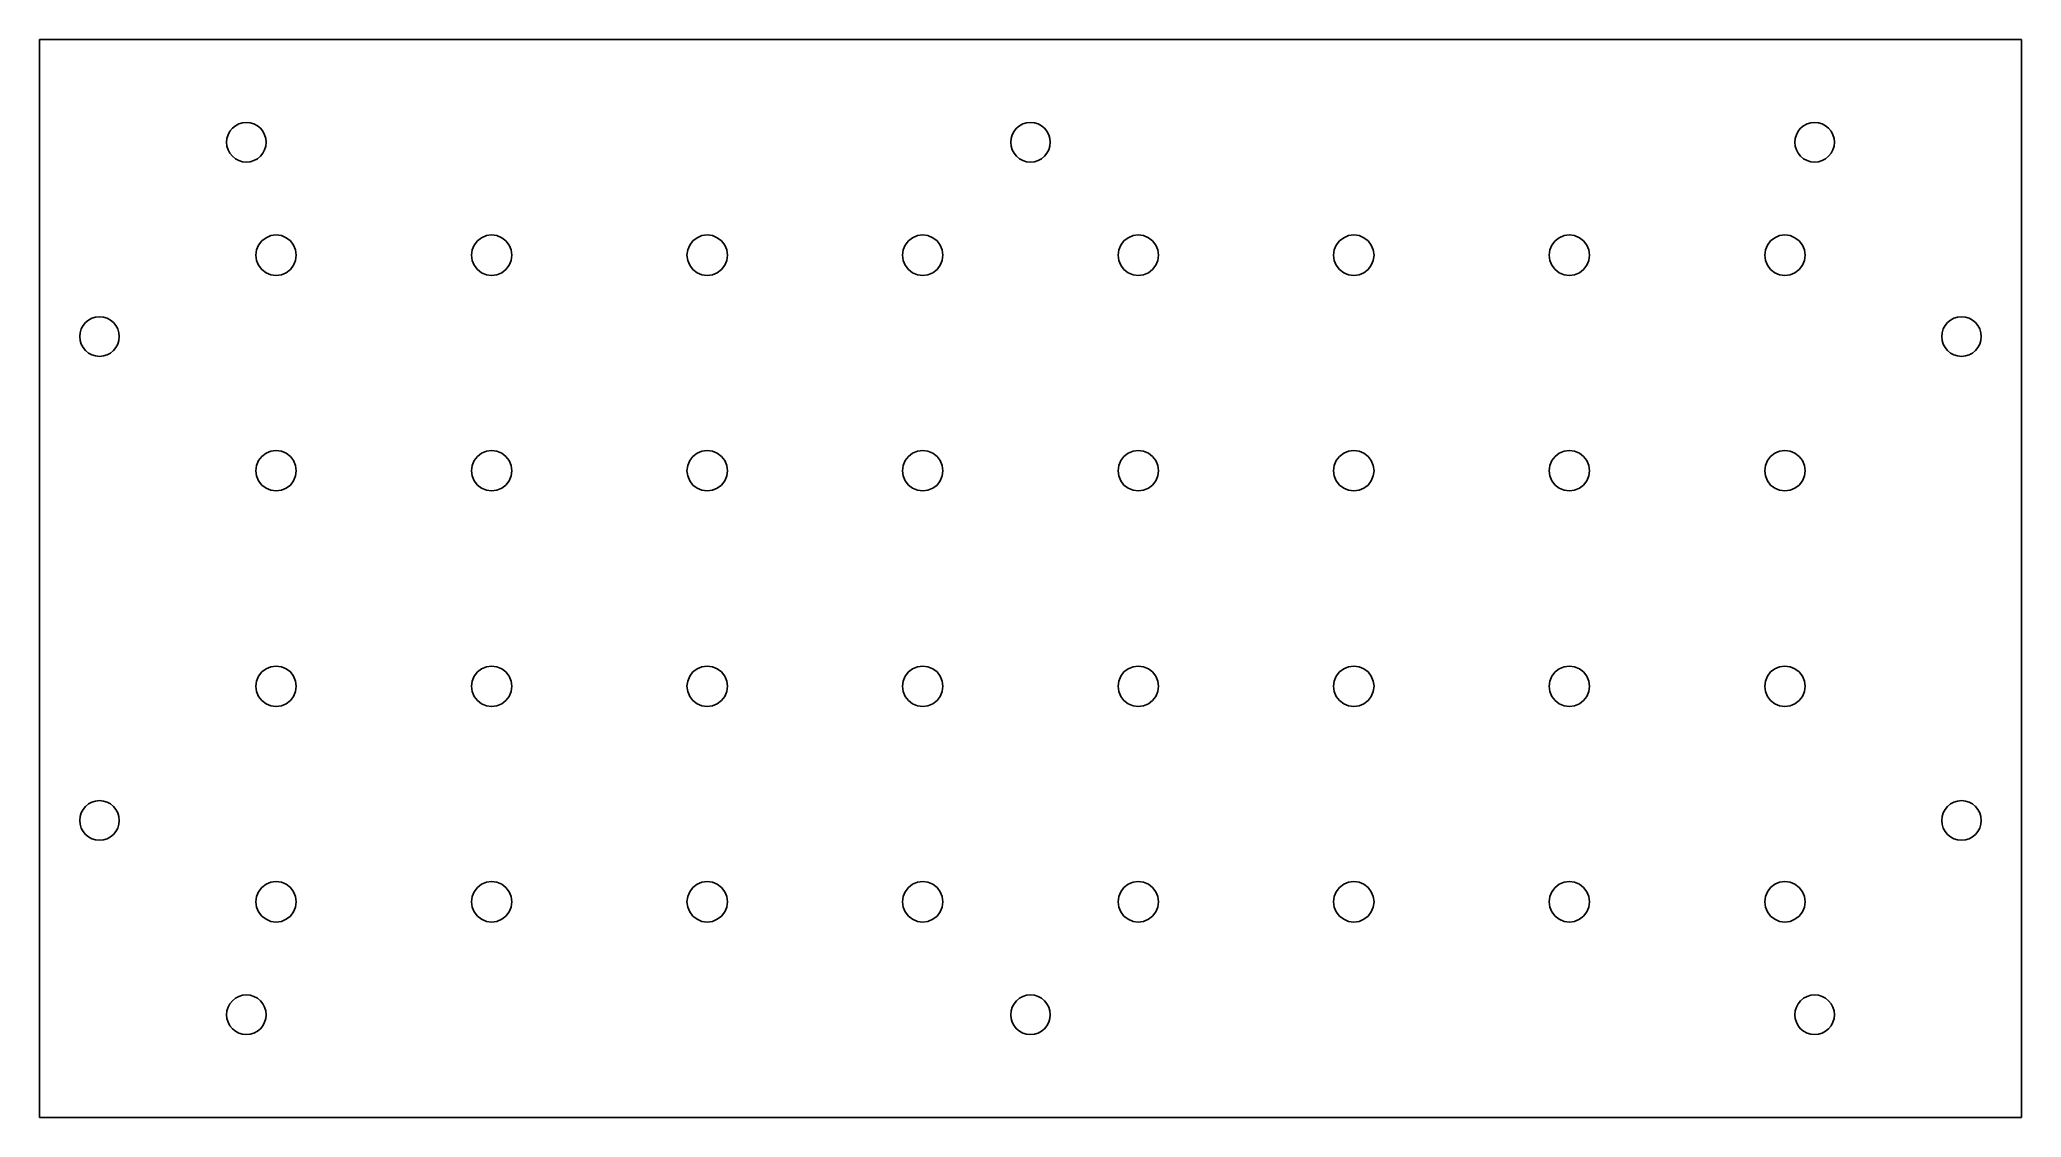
# Model space of a CAD drawing. Header units: millimetres. Extents: x 0 to 736, y 0 to 400.
import ezdxf

# ---------------------------------------------------------------- set-up
doc = ezdxf.new("R2010")
doc.units = ezdxf.units.MM

msp = doc.modelspace()

# ---------------------------------------------------------------- linework, layer by layer
for p, q in [((735.55, 400), (0, 400)), ((0, 400), (0, 0)), ((735.55, 0), (735.55, 400)), ((71.5328, 367.097), (72.6466, 368.011)), ((72.6466, 368.011), (73.9173, 368.691)), ((73.9173, 368.691), (75.2961, 369.109)), ((75.2961, 369.109), (76.73, 369.25)), ((76.73, 369.25), (78.1639, 369.109)), ((78.1639, 369.109), (79.5427, 368.691)), ((79.5427, 368.691), (80.8134, 368.011)), ((80.8134, 368.011), (81.9272, 367.097)), ((362.578, 367.097), (363.692, 368.011)), ((363.692, 368.011), (364.962, 368.691)), ((364.962, 368.691), (366.341, 369.109)), ((366.341, 369.109), (367.775, 369.25)), ((367.775, 369.25), (369.209, 369.109)), ((369.209, 369.109), (370.588, 368.691)), ((370.588, 368.691), (371.858, 368.011)), ((371.858, 368.011), (372.972, 367.097)), ((653.623, 367.097), (654.737, 368.011)), ((654.737, 368.011), (656.007, 368.691)), ((656.007, 368.691), (657.386, 369.109)), ((657.386, 369.109), (658.82, 369.25)), ((658.82, 369.25), (660.254, 369.109)), ((660.254, 369.109), (661.633, 368.691)), ((661.633, 368.691), (662.903, 368.011)), ((662.903, 368.011), (664.017, 367.097)), ((69.38, 361.9), (69.5212, 363.334)), ((69.5212, 360.466), (69.38, 361.9)), ((69.5212, 363.334), (69.9395, 364.713)), ((69.9395, 359.087), (69.5212, 360.466)), ((69.9395, 364.713), (70.6187, 365.983)), ((70.6187, 365.983), (71.5328, 367.097)), ((81.9272, 367.097), (82.8413, 365.983)), ((82.8413, 365.983), (83.5205, 364.713)), ((83.5205, 364.713), (83.9388, 363.334)), ((83.9388, 360.466), (83.5205, 359.087)), ((83.9388, 363.334), (84.08, 361.9)), ((84.08, 361.9), (83.9388, 360.466)), ((360.425, 361.9), (360.566, 363.334)), ((360.566, 360.466), (360.425, 361.9)), ((360.566, 363.334), (360.984, 364.713)), ((360.984, 359.087), (360.566, 360.466)), ((360.984, 364.713), (361.664, 365.983)), ((361.664, 365.983), (362.578, 367.097)), ((372.972, 367.097), (373.886, 365.983)), ((373.886, 365.983), (374.566, 364.713)), ((374.566, 364.713), (374.984, 363.334)), ((374.984, 360.466), (374.566, 359.087)), ((374.984, 363.334), (375.125, 361.9)), ((375.125, 361.9), (374.984, 360.466)), ((651.47, 361.9), (651.611, 363.334)), ((651.611, 360.466), (651.47, 361.9)), ((651.611, 363.334), (652.029, 364.713)), ((652.029, 359.087), (651.611, 360.466)), ((652.029, 364.713), (652.709, 365.983)), ((652.709, 365.983), (653.623, 367.097)), ((664.017, 367.097), (664.931, 365.983)), ((664.931, 365.983), (665.611, 364.713)), ((665.611, 364.713), (666.029, 363.334)), ((666.029, 360.466), (665.611, 359.087)), ((666.029, 363.334), (666.17, 361.9)), ((666.17, 361.9), (666.029, 360.466)), ((70.6187, 357.817), (69.9395, 359.087)), ((71.5328, 356.703), (70.6187, 357.817)), ((72.6466, 355.789), (71.5328, 356.703)), ((73.9173, 355.109), (72.6466, 355.789)), ((75.2961, 354.691), (73.9173, 355.109)), ((76.73, 354.55), (75.2961, 354.691)), ((78.1639, 354.691), (76.73, 354.55)), ((79.5427, 355.109), (78.1639, 354.691)), ((80.8134, 355.789), (79.5427, 355.109)), ((81.9272, 356.703), (80.8134, 355.789)), ((82.8413, 357.817), (81.9272, 356.703)), ((83.5205, 359.087), (82.8413, 357.817)), ((361.664, 357.817), (360.984, 359.087)), ((362.578, 356.703), (361.664, 357.817)), ((363.692, 355.789), (362.578, 356.703)), ((364.962, 355.109), (363.692, 355.789)), ((366.341, 354.691), (364.962, 355.109)), ((367.775, 354.55), (366.341, 354.691)), ((369.209, 354.691), (367.775, 354.55)), ((370.588, 355.109), (369.209, 354.691)), ((371.858, 355.789), (370.588, 355.109)), ((372.972, 356.703), (371.858, 355.789)), ((373.886, 357.817), (372.972, 356.703)), ((374.566, 359.087), (373.886, 357.817)), ((652.709, 357.817), (652.029, 359.087)), ((653.623, 356.703), (652.709, 357.817)), ((654.737, 355.789), (653.623, 356.703)), ((656.007, 355.109), (654.737, 355.789)), ((657.386, 354.691), (656.007, 355.109)), ((658.82, 354.55), (657.386, 354.691)), ((660.254, 354.691), (658.82, 354.55)), ((661.633, 355.109), (660.254, 354.691)), ((662.903, 355.789), (661.633, 355.109)), ((664.017, 356.703), (662.903, 355.789)), ((664.931, 357.817), (664.017, 356.703)), ((665.611, 359.087), (664.931, 357.817)), ((80.5306, 321.941), (81.2798, 323.75)), ((81.2798, 323.75), (82.4717, 325.303)), ((82.4717, 325.303), (84.025, 326.495)), ((84.025, 326.495), (85.8339, 327.244)), ((85.8339, 327.244), (87.775, 327.5)), ((87.775, 327.5), (89.7161, 327.244)), ((89.7161, 327.244), (91.525, 326.495)), ((91.525, 326.495), (93.0783, 325.303)), ((93.0783, 325.303), (94.2702, 323.75)), ((94.2702, 323.75), (95.0194, 321.941)), ((160.531, 321.941), (161.28, 323.75)), ((161.28, 323.75), (162.472, 325.303)), ((162.472, 325.303), (164.025, 326.495)), ((164.025, 326.495), (165.834, 327.244)), ((165.834, 327.244), (167.775, 327.5)), ((167.775, 327.5), (169.716, 327.244)), ((169.716, 327.244), (171.525, 326.495)), ((171.525, 326.495), (173.078, 325.303)), ((173.078, 325.303), (174.27, 323.75)), ((174.27, 323.75), (175.019, 321.941)), ((240.531, 321.941), (241.28, 323.75)), ((241.28, 323.75), (242.472, 325.303)), ((242.472, 325.303), (244.025, 326.495)), ((244.025, 326.495), (245.834, 327.244)), ((245.834, 327.244), (247.775, 327.5)), ((247.775, 327.5), (249.716, 327.244)), ((249.716, 327.244), (251.525, 326.495)), ((251.525, 326.495), (253.078, 325.303)), ((253.078, 325.303), (254.27, 323.75)), ((254.27, 323.75), (255.019, 321.941)), ((320.531, 321.941), (321.28, 323.75)), ((321.28, 323.75), (322.472, 325.303)), ((322.472, 325.303), (324.025, 326.495)), ((324.025, 326.495), (325.834, 327.244)), ((325.834, 327.244), (327.775, 327.5)), ((327.775, 327.5), (329.716, 327.244)), ((329.716, 327.244), (331.525, 326.495)), ((331.525, 326.495), (333.078, 325.303)), ((333.078, 325.303), (334.27, 323.75)), ((334.27, 323.75), (335.019, 321.941)), ((400.531, 321.941), (401.28, 323.75)), ((401.28, 323.75), (402.472, 325.303)), ((402.472, 325.303), (404.025, 326.495)), ((404.025, 326.495), (405.834, 327.244)), ((405.834, 327.244), (407.775, 327.5)), ((407.775, 327.5), (409.716, 327.244)), ((409.716, 327.244), (411.525, 326.495)), ((411.525, 326.495), (413.078, 325.303)), ((413.078, 325.303), (414.27, 323.75)), ((414.27, 323.75), (415.019, 321.941)), ((480.531, 321.941), (481.28, 323.75)), ((481.28, 323.75), (482.472, 325.303)), ((482.472, 325.303), (484.025, 326.495)), ((484.025, 326.495), (485.834, 327.244)), ((485.834, 327.244), (487.775, 327.5)), ((487.775, 327.5), (489.716, 327.244)), ((489.716, 327.244), (491.525, 326.495)), ((491.525, 326.495), (493.078, 325.303)), ((493.078, 325.303), (494.27, 323.75)), ((494.27, 323.75), (495.019, 321.941)), ((560.531, 321.941), (561.28, 323.75)), ((561.28, 323.75), (562.472, 325.303)), ((562.472, 325.303), (564.025, 326.495)), ((564.025, 326.495), (565.834, 327.244)), ((565.834, 327.244), (567.775, 327.5)), ((567.775, 327.5), (569.716, 327.244)), ((569.716, 327.244), (571.525, 326.495)), ((571.525, 326.495), (573.078, 325.303)), ((573.078, 325.303), (574.27, 323.75)), ((574.27, 323.75), (575.019, 321.941)), ((640.531, 321.941), (641.28, 323.75)), ((641.28, 323.75), (642.472, 325.303)), ((642.472, 325.303), (644.025, 326.495)), ((644.025, 326.495), (645.834, 327.244)), ((645.834, 327.244), (647.775, 327.5)), ((647.775, 327.5), (649.716, 327.244)), ((649.716, 327.244), (651.525, 326.495)), ((651.525, 326.495), (653.078, 325.303)), ((653.078, 325.303), (654.27, 323.75)), ((654.27, 323.75), (655.019, 321.941)), ((80.275, 320), (80.5306, 321.941)), ((80.5306, 318.059), (80.275, 320)), ((81.2798, 316.25), (80.5306, 318.059)), ((95.0194, 318.059), (94.2702, 316.25)), ((95.0194, 321.941), (95.275, 320)), ((95.275, 320), (95.0194, 318.059)), ((160.275, 320), (160.531, 321.941)), ((160.531, 318.059), (160.275, 320)), ((161.28, 316.25), (160.531, 318.059)), ((175.019, 318.059), (174.27, 316.25)), ((175.019, 321.941), (175.275, 320)), ((175.275, 320), (175.019, 318.059)), ((240.275, 320), (240.531, 321.941)), ((240.531, 318.059), (240.275, 320)), ((241.28, 316.25), (240.531, 318.059)), ((255.019, 318.059), (254.27, 316.25)), ((255.019, 321.941), (255.275, 320)), ((255.275, 320), (255.019, 318.059)), ((320.275, 320), (320.531, 321.941)), ((320.531, 318.059), (320.275, 320)), ((321.28, 316.25), (320.531, 318.059)), ((335.019, 318.059), (334.27, 316.25)), ((335.019, 321.941), (335.275, 320)), ((335.275, 320), (335.019, 318.059)), ((400.275, 320), (400.531, 321.941)), ((400.531, 318.059), (400.275, 320)), ((401.28, 316.25), (400.531, 318.059)), ((415.019, 318.059), (414.27, 316.25)), ((415.019, 321.941), (415.275, 320)), ((415.275, 320), (415.019, 318.059)), ((480.275, 320), (480.531, 321.941)), ((480.531, 318.059), (480.275, 320)), ((481.28, 316.25), (480.531, 318.059)), ((495.019, 318.059), (494.27, 316.25)), ((495.019, 321.941), (495.275, 320)), ((495.275, 320), (495.019, 318.059)), ((560.275, 320), (560.531, 321.941)), ((560.531, 318.059), (560.275, 320)), ((561.28, 316.25), (560.531, 318.059)), ((575.019, 318.059), (574.27, 316.25)), ((575.019, 321.941), (575.275, 320)), ((575.275, 320), (575.019, 318.059)), ((640.275, 320), (640.531, 321.941)), ((640.531, 318.059), (640.275, 320)), ((641.28, 316.25), (640.531, 318.059)), ((655.019, 318.059), (654.27, 316.25)), ((655.019, 321.941), (655.275, 320)), ((655.275, 320), (655.019, 318.059)), ((82.4717, 314.697), (81.2798, 316.25)), ((84.025, 313.505), (82.4717, 314.697)), ((85.8339, 312.756), (84.025, 313.505)), ((87.775, 312.5), (85.8339, 312.756)), ((89.7161, 312.756), (87.775, 312.5)), ((91.525, 313.505), (89.7161, 312.756)), ((93.0783, 314.697), (91.525, 313.505)), ((94.2702, 316.25), (93.0783, 314.697)), ((162.472, 314.697), (161.28, 316.25)), ((164.025, 313.505), (162.472, 314.697)), ((165.834, 312.756), (164.025, 313.505)), ((167.775, 312.5), (165.834, 312.756)), ((169.716, 312.756), (167.775, 312.5)), ((171.525, 313.505), (169.716, 312.756)), ((173.078, 314.697), (171.525, 313.505)), ((174.27, 316.25), (173.078, 314.697)), ((242.472, 314.697), (241.28, 316.25)), ((244.025, 313.505), (242.472, 314.697)), ((245.834, 312.756), (244.025, 313.505)), ((247.775, 312.5), (245.834, 312.756)), ((249.716, 312.756), (247.775, 312.5)), ((251.525, 313.505), (249.716, 312.756)), ((253.078, 314.697), (251.525, 313.505)), ((254.27, 316.25), (253.078, 314.697)), ((322.472, 314.697), (321.28, 316.25)), ((324.025, 313.505), (322.472, 314.697)), ((325.834, 312.756), (324.025, 313.505)), ((327.775, 312.5), (325.834, 312.756)), ((329.716, 312.756), (327.775, 312.5)), ((331.525, 313.505), (329.716, 312.756)), ((333.078, 314.697), (331.525, 313.505)), ((334.27, 316.25), (333.078, 314.697)), ((402.472, 314.697), (401.28, 316.25)), ((404.025, 313.505), (402.472, 314.697)), ((405.834, 312.756), (404.025, 313.505)), ((407.775, 312.5), (405.834, 312.756)), ((409.716, 312.756), (407.775, 312.5)), ((411.525, 313.505), (409.716, 312.756)), ((413.078, 314.697), (411.525, 313.505)), ((414.27, 316.25), (413.078, 314.697)), ((482.472, 314.697), (481.28, 316.25)), ((484.025, 313.505), (482.472, 314.697)), ((485.834, 312.756), (484.025, 313.505)), ((487.775, 312.5), (485.834, 312.756)), ((489.716, 312.756), (487.775, 312.5)), ((491.525, 313.505), (489.716, 312.756)), ((493.078, 314.697), (491.525, 313.505)), ((494.27, 316.25), (493.078, 314.697)), ((562.472, 314.697), (561.28, 316.25)), ((564.025, 313.505), (562.472, 314.697)), ((565.834, 312.756), (564.025, 313.505)), ((567.775, 312.5), (565.834, 312.756)), ((569.716, 312.756), (567.775, 312.5)), ((571.525, 313.505), (569.716, 312.756)), ((573.078, 314.697), (571.525, 313.505)), ((574.27, 316.25), (573.078, 314.697)), ((642.472, 314.697), (641.28, 316.25)), ((644.025, 313.505), (642.472, 314.697)), ((645.834, 312.756), (644.025, 313.505)), ((647.775, 312.5), (645.834, 312.756)), ((649.716, 312.756), (647.775, 312.5)), ((651.525, 313.505), (649.716, 312.756)), ((653.078, 314.697), (651.525, 313.505)), ((654.27, 316.25), (653.078, 314.697)), ((16.1137, 293.883), (17.0278, 294.997)), ((17.0278, 294.997), (18.1416, 295.911)), ((18.1416, 295.911), (19.4123, 296.591)), ((19.4123, 296.591), (20.7911, 297.009)), ((20.7911, 297.009), (22.225, 297.15)), ((22.225, 297.15), (23.6589, 297.009)), ((23.6589, 297.009), (25.0377, 296.591)), ((25.0377, 296.591), (26.3084, 295.911)), ((26.3084, 295.911), (27.4222, 294.997)), ((27.4222, 294.997), (28.3363, 293.883)), ((707.214, 293.883), (708.128, 294.997)), ((708.128, 294.997), (709.242, 295.911)), ((709.242, 295.911), (710.512, 296.591)), ((710.512, 296.591), (711.891, 297.009)), ((711.891, 297.009), (713.325, 297.15)), ((713.325, 297.15), (714.759, 297.009)), ((714.759, 297.009), (716.138, 296.591)), ((716.138, 296.591), (717.408, 295.911)), ((717.408, 295.911), (718.522, 294.997)), ((718.522, 294.997), (719.436, 293.883)), ((14.875, 289.8), (15.0162, 291.234)), ((15.0162, 288.366), (14.875, 289.8)), ((15.0162, 291.234), (15.4345, 292.613)), ((15.4345, 286.987), (15.0162, 288.366)), ((15.4345, 292.613), (16.1137, 293.883)), ((16.1137, 285.717), (15.4345, 286.987)), ((28.3363, 293.883), (29.0155, 292.613)), ((29.0155, 286.987), (28.3363, 285.717)), ((29.0155, 292.613), (29.4338, 291.234)), ((29.4338, 288.366), (29.0155, 286.987)), ((29.4338, 291.234), (29.575, 289.8)), ((29.575, 289.8), (29.4338, 288.366)), ((705.975, 289.8), (706.116, 291.234)), ((706.116, 288.366), (705.975, 289.8)), ((706.116, 291.234), (706.534, 292.613)), ((706.534, 286.987), (706.116, 288.366)), ((706.534, 292.613), (707.214, 293.883)), ((707.214, 285.717), (706.534, 286.987)), ((719.436, 293.883), (720.116, 292.613)), ((720.116, 286.987), (719.436, 285.717)), ((720.116, 292.613), (720.534, 291.234)), ((720.534, 288.366), (720.116, 286.987)), ((720.534, 291.234), (720.675, 289.8)), ((720.675, 289.8), (720.534, 288.366)), ((17.0278, 284.603), (16.1137, 285.717)), ((18.1416, 283.689), (17.0278, 284.603)), ((19.4123, 283.009), (18.1416, 283.689)), ((20.7911, 282.591), (19.4123, 283.009)), ((22.225, 282.45), (20.7911, 282.591)), ((23.6589, 282.591), (22.225, 282.45)), ((25.0377, 283.009), (23.6589, 282.591)), ((26.3084, 283.689), (25.0377, 283.009)), ((27.4222, 284.603), (26.3084, 283.689)), ((28.3363, 285.717), (27.4222, 284.603)), ((708.128, 284.603), (707.214, 285.717)), ((709.242, 283.689), (708.128, 284.603)), ((710.512, 283.009), (709.242, 283.689)), ((711.891, 282.591), (710.512, 283.009)), ((713.325, 282.45), (711.891, 282.591)), ((714.759, 282.591), (713.325, 282.45)), ((716.138, 283.009), (714.759, 282.591)), ((717.408, 283.689), (716.138, 283.009)), ((718.522, 284.603), (717.408, 283.689)), ((719.436, 285.717), (718.522, 284.603)), ((80.5306, 241.941), (81.2798, 243.75)), ((81.2798, 243.75), (82.4717, 245.303)), ((82.4717, 245.303), (84.025, 246.495)), ((84.025, 246.495), (85.8339, 247.244)), ((85.8339, 247.244), (87.775, 247.5)), ((87.775, 247.5), (89.7161, 247.244)), ((89.7161, 247.244), (91.525, 246.495)), ((91.525, 246.495), (93.0783, 245.303)), ((93.0783, 245.303), (94.2702, 243.75)), ((94.2702, 243.75), (95.0194, 241.941)), ((160.531, 241.941), (161.28, 243.75)), ((161.28, 243.75), (162.472, 245.303)), ((162.472, 245.303), (164.025, 246.495)), ((164.025, 246.495), (165.834, 247.244)), ((165.834, 247.244), (167.775, 247.5)), ((167.775, 247.5), (169.716, 247.244)), ((169.716, 247.244), (171.525, 246.495)), ((171.525, 246.495), (173.078, 245.303)), ((173.078, 245.303), (174.27, 243.75)), ((174.27, 243.75), (175.019, 241.941)), ((240.531, 241.941), (241.28, 243.75)), ((241.28, 243.75), (242.472, 245.303)), ((242.472, 245.303), (244.025, 246.495)), ((244.025, 246.495), (245.834, 247.244)), ((245.834, 247.244), (247.775, 247.5)), ((247.775, 247.5), (249.716, 247.244)), ((249.716, 247.244), (251.525, 246.495)), ((251.525, 246.495), (253.078, 245.303)), ((253.078, 245.303), (254.27, 243.75)), ((254.27, 243.75), (255.019, 241.941)), ((320.531, 241.941), (321.28, 243.75)), ((321.28, 243.75), (322.472, 245.303)), ((322.472, 245.303), (324.025, 246.495)), ((324.025, 246.495), (325.834, 247.244)), ((325.834, 247.244), (327.775, 247.5)), ((327.775, 247.5), (329.716, 247.244)), ((329.716, 247.244), (331.525, 246.495)), ((331.525, 246.495), (333.078, 245.303)), ((333.078, 245.303), (334.27, 243.75)), ((334.27, 243.75), (335.019, 241.941)), ((400.531, 241.941), (401.28, 243.75)), ((401.28, 243.75), (402.472, 245.303)), ((402.472, 245.303), (404.025, 246.495)), ((404.025, 246.495), (405.834, 247.244)), ((405.834, 247.244), (407.775, 247.5)), ((407.775, 247.5), (409.716, 247.244)), ((409.716, 247.244), (411.525, 246.495)), ((411.525, 246.495), (413.078, 245.303)), ((413.078, 245.303), (414.27, 243.75)), ((414.27, 243.75), (415.019, 241.941)), ((480.531, 241.941), (481.28, 243.75)), ((481.28, 243.75), (482.472, 245.303)), ((482.472, 245.303), (484.025, 246.495)), ((484.025, 246.495), (485.834, 247.244)), ((485.834, 247.244), (487.775, 247.5)), ((487.775, 247.5), (489.716, 247.244)), ((489.716, 247.244), (491.525, 246.495)), ((491.525, 246.495), (493.078, 245.303)), ((493.078, 245.303), (494.27, 243.75)), ((494.27, 243.75), (495.019, 241.941)), ((560.531, 241.941), (561.28, 243.75)), ((561.28, 243.75), (562.472, 245.303)), ((562.472, 245.303), (564.025, 246.495)), ((564.025, 246.495), (565.834, 247.244)), ((565.834, 247.244), (567.775, 247.5)), ((567.775, 247.5), (569.716, 247.244)), ((569.716, 247.244), (571.525, 246.495)), ((571.525, 246.495), (573.078, 245.303)), ((573.078, 245.303), (574.27, 243.75)), ((574.27, 243.75), (575.019, 241.941)), ((640.531, 241.941), (641.28, 243.75)), ((641.28, 243.75), (642.472, 245.303)), ((642.472, 245.303), (644.025, 246.495)), ((644.025, 246.495), (645.834, 247.244)), ((645.834, 247.244), (647.775, 247.5)), ((647.775, 247.5), (649.716, 247.244)), ((649.716, 247.244), (651.525, 246.495)), ((651.525, 246.495), (653.078, 245.303)), ((653.078, 245.303), (654.27, 243.75)), ((654.27, 243.75), (655.019, 241.941)), ((80.275, 240), (80.5306, 241.941)), ((80.5306, 238.059), (80.275, 240)), ((81.2798, 236.25), (80.5306, 238.059)), ((82.4717, 234.697), (81.2798, 236.25)), ((94.2702, 236.25), (93.0783, 234.697)), ((95.0194, 238.059), (94.2702, 236.25)), ((95.0194, 241.941), (95.275, 240)), ((95.275, 240), (95.0194, 238.059)), ((160.275, 240), (160.531, 241.941)), ((160.531, 238.059), (160.275, 240)), ((161.28, 236.25), (160.531, 238.059)), ((162.472, 234.697), (161.28, 236.25)), ((174.27, 236.25), (173.078, 234.697)), ((175.019, 238.059), (174.27, 236.25)), ((175.019, 241.941), (175.275, 240)), ((175.275, 240), (175.019, 238.059)), ((240.275, 240), (240.531, 241.941)), ((240.531, 238.059), (240.275, 240)), ((241.28, 236.25), (240.531, 238.059)), ((242.472, 234.697), (241.28, 236.25)), ((254.27, 236.25), (253.078, 234.697)), ((255.019, 238.059), (254.27, 236.25)), ((255.019, 241.941), (255.275, 240)), ((255.275, 240), (255.019, 238.059)), ((320.275, 240), (320.531, 241.941)), ((320.531, 238.059), (320.275, 240)), ((321.28, 236.25), (320.531, 238.059)), ((322.472, 234.697), (321.28, 236.25)), ((334.27, 236.25), (333.078, 234.697)), ((335.019, 238.059), (334.27, 236.25)), ((335.019, 241.941), (335.275, 240)), ((335.275, 240), (335.019, 238.059)), ((400.275, 240), (400.531, 241.941)), ((400.531, 238.059), (400.275, 240)), ((401.28, 236.25), (400.531, 238.059)), ((402.472, 234.697), (401.28, 236.25)), ((414.27, 236.25), (413.078, 234.697)), ((415.019, 238.059), (414.27, 236.25)), ((415.019, 241.941), (415.275, 240)), ((415.275, 240), (415.019, 238.059)), ((480.275, 240), (480.531, 241.941)), ((480.531, 238.059), (480.275, 240)), ((481.28, 236.25), (480.531, 238.059)), ((482.472, 234.697), (481.28, 236.25)), ((494.27, 236.25), (493.078, 234.697)), ((495.019, 238.059), (494.27, 236.25)), ((495.019, 241.941), (495.275, 240)), ((495.275, 240), (495.019, 238.059)), ((560.275, 240), (560.531, 241.941)), ((560.531, 238.059), (560.275, 240)), ((561.28, 236.25), (560.531, 238.059)), ((562.472, 234.697), (561.28, 236.25)), ((574.27, 236.25), (573.078, 234.697)), ((575.019, 238.059), (574.27, 236.25)), ((575.019, 241.941), (575.275, 240)), ((575.275, 240), (575.019, 238.059)), ((640.275, 240), (640.531, 241.941)), ((640.531, 238.059), (640.275, 240)), ((641.28, 236.25), (640.531, 238.059)), ((642.472, 234.697), (641.28, 236.25)), ((654.27, 236.25), (653.078, 234.697)), ((655.019, 238.059), (654.27, 236.25)), ((655.019, 241.941), (655.275, 240)), ((655.275, 240), (655.019, 238.059)), ((84.025, 233.505), (82.4717, 234.697)), ((85.8339, 232.756), (84.025, 233.505)), ((87.775, 232.5), (85.8339, 232.756)), ((89.7161, 232.756), (87.775, 232.5)), ((91.525, 233.505), (89.7161, 232.756)), ((93.0783, 234.697), (91.525, 233.505)), ((164.025, 233.505), (162.472, 234.697)), ((165.834, 232.756), (164.025, 233.505)), ((167.775, 232.5), (165.834, 232.756)), ((169.716, 232.756), (167.775, 232.5)), ((171.525, 233.505), (169.716, 232.756)), ((173.078, 234.697), (171.525, 233.505)), ((244.025, 233.505), (242.472, 234.697)), ((245.834, 232.756), (244.025, 233.505)), ((247.775, 232.5), (245.834, 232.756)), ((249.716, 232.756), (247.775, 232.5)), ((251.525, 233.505), (249.716, 232.756)), ((253.078, 234.697), (251.525, 233.505)), ((324.025, 233.505), (322.472, 234.697)), ((325.834, 232.756), (324.025, 233.505)), ((327.775, 232.5), (325.834, 232.756)), ((329.716, 232.756), (327.775, 232.5)), ((331.525, 233.505), (329.716, 232.756)), ((333.078, 234.697), (331.525, 233.505)), ((404.025, 233.505), (402.472, 234.697)), ((405.834, 232.756), (404.025, 233.505)), ((407.775, 232.5), (405.834, 232.756)), ((409.716, 232.756), (407.775, 232.5)), ((411.525, 233.505), (409.716, 232.756)), ((413.078, 234.697), (411.525, 233.505)), ((484.025, 233.505), (482.472, 234.697)), ((485.834, 232.756), (484.025, 233.505)), ((487.775, 232.5), (485.834, 232.756)), ((489.716, 232.756), (487.775, 232.5)), ((491.525, 233.505), (489.716, 232.756)), ((493.078, 234.697), (491.525, 233.505)), ((564.025, 233.505), (562.472, 234.697)), ((565.834, 232.756), (564.025, 233.505)), ((567.775, 232.5), (565.834, 232.756)), ((569.716, 232.756), (567.775, 232.5)), ((571.525, 233.505), (569.716, 232.756)), ((573.078, 234.697), (571.525, 233.505)), ((644.025, 233.505), (642.472, 234.697)), ((645.834, 232.756), (644.025, 233.505)), ((647.775, 232.5), (645.834, 232.756)), ((649.716, 232.756), (647.775, 232.5)), ((651.525, 233.505), (649.716, 232.756)), ((653.078, 234.697), (651.525, 233.505)), ((80.275, 160), (80.5306, 161.941)), ((80.5306, 161.941), (81.2798, 163.75)), ((81.2798, 163.75), (82.4717, 165.303)), ((82.4717, 165.303), (84.025, 166.495)), ((84.025, 166.495), (85.8339, 167.244)), ((85.8339, 167.244), (87.775, 167.5)), ((87.775, 167.5), (89.7161, 167.244)), ((89.7161, 167.244), (91.525, 166.495)), ((91.525, 166.495), (93.0783, 165.303)), ((93.0783, 165.303), (94.2702, 163.75)), ((94.2702, 163.75), (95.0194, 161.941)), ((95.0194, 161.941), (95.275, 160)), ((160.275, 160), (160.531, 161.941)), ((160.531, 161.941), (161.28, 163.75)), ((161.28, 163.75), (162.472, 165.303)), ((162.472, 165.303), (164.025, 166.495)), ((164.025, 166.495), (165.834, 167.244)), ((165.834, 167.244), (167.775, 167.5)), ((167.775, 167.5), (169.716, 167.244)), ((169.716, 167.244), (171.525, 166.495)), ((171.525, 166.495), (173.078, 165.303)), ((173.078, 165.303), (174.27, 163.75)), ((174.27, 163.75), (175.019, 161.941)), ((175.019, 161.941), (175.275, 160)), ((240.275, 160), (240.531, 161.941)), ((240.531, 161.941), (241.28, 163.75)), ((241.28, 163.75), (242.472, 165.303)), ((242.472, 165.303), (244.025, 166.495)), ((244.025, 166.495), (245.834, 167.244)), ((245.834, 167.244), (247.775, 167.5)), ((247.775, 167.5), (249.716, 167.244)), ((249.716, 167.244), (251.525, 166.495)), ((251.525, 166.495), (253.078, 165.303)), ((253.078, 165.303), (254.27, 163.75)), ((254.27, 163.75), (255.019, 161.941)), ((255.019, 161.941), (255.275, 160)), ((320.275, 160), (320.531, 161.941)), ((320.531, 161.941), (321.28, 163.75)), ((321.28, 163.75), (322.472, 165.303)), ((322.472, 165.303), (324.025, 166.495)), ((324.025, 166.495), (325.834, 167.244)), ((325.834, 167.244), (327.775, 167.5)), ((327.775, 167.5), (329.716, 167.244)), ((329.716, 167.244), (331.525, 166.495)), ((331.525, 166.495), (333.078, 165.303)), ((333.078, 165.303), (334.27, 163.75)), ((334.27, 163.75), (335.019, 161.941)), ((335.019, 161.941), (335.275, 160)), ((400.275, 160), (400.531, 161.941)), ((400.531, 161.941), (401.28, 163.75)), ((401.28, 163.75), (402.472, 165.303)), ((402.472, 165.303), (404.025, 166.495)), ((404.025, 166.495), (405.834, 167.244)), ((405.834, 167.244), (407.775, 167.5)), ((407.775, 167.5), (409.716, 167.244)), ((409.716, 167.244), (411.525, 166.495)), ((411.525, 166.495), (413.078, 165.303)), ((413.078, 165.303), (414.27, 163.75)), ((414.27, 163.75), (415.019, 161.941)), ((415.019, 161.941), (415.275, 160)), ((480.275, 160), (480.531, 161.941)), ((480.531, 161.941), (481.28, 163.75)), ((481.28, 163.75), (482.472, 165.303)), ((482.472, 165.303), (484.025, 166.495)), ((484.025, 166.495), (485.834, 167.244)), ((485.834, 167.244), (487.775, 167.5)), ((487.775, 167.5), (489.716, 167.244)), ((489.716, 167.244), (491.525, 166.495)), ((491.525, 166.495), (493.078, 165.303)), ((493.078, 165.303), (494.27, 163.75)), ((494.27, 163.75), (495.019, 161.941)), ((495.019, 161.941), (495.275, 160)), ((560.275, 160), (560.531, 161.941)), ((560.531, 161.941), (561.28, 163.75)), ((561.28, 163.75), (562.472, 165.303)), ((562.472, 165.303), (564.025, 166.495)), ((564.025, 166.495), (565.834, 167.244)), ((565.834, 167.244), (567.775, 167.5)), ((567.775, 167.5), (569.716, 167.244)), ((569.716, 167.244), (571.525, 166.495)), ((571.525, 166.495), (573.078, 165.303)), ((573.078, 165.303), (574.27, 163.75)), ((574.27, 163.75), (575.019, 161.941)), ((575.019, 161.941), (575.275, 160)), ((640.275, 160), (640.531, 161.941)), ((640.531, 161.941), (641.28, 163.75)), ((641.28, 163.75), (642.472, 165.303)), ((642.472, 165.303), (644.025, 166.495)), ((644.025, 166.495), (645.834, 167.244)), ((645.834, 167.244), (647.775, 167.5)), ((647.775, 167.5), (649.716, 167.244)), ((649.716, 167.244), (651.525, 166.495)), ((651.525, 166.495), (653.078, 165.303)), ((653.078, 165.303), (654.27, 163.75)), ((654.27, 163.75), (655.019, 161.941)), ((655.019, 161.941), (655.275, 160)), ((80.5306, 158.059), (80.275, 160)), ((81.2798, 156.25), (80.5306, 158.059)), ((82.4717, 154.697), (81.2798, 156.25)), ((84.025, 153.505), (82.4717, 154.697)), ((93.0783, 154.697), (91.525, 153.505)), ((94.2702, 156.25), (93.0783, 154.697)), ((95.0194, 158.059), (94.2702, 156.25)), ((95.275, 160), (95.0194, 158.059)), ((160.531, 158.059), (160.275, 160)), ((161.28, 156.25), (160.531, 158.059)), ((162.472, 154.697), (161.28, 156.25)), ((164.025, 153.505), (162.472, 154.697)), ((173.078, 154.697), (171.525, 153.505)), ((174.27, 156.25), (173.078, 154.697)), ((175.019, 158.059), (174.27, 156.25)), ((175.275, 160), (175.019, 158.059)), ((240.531, 158.059), (240.275, 160)), ((241.28, 156.25), (240.531, 158.059)), ((242.472, 154.697), (241.28, 156.25)), ((244.025, 153.505), (242.472, 154.697)), ((253.078, 154.697), (251.525, 153.505)), ((254.27, 156.25), (253.078, 154.697)), ((255.019, 158.059), (254.27, 156.25)), ((255.275, 160), (255.019, 158.059)), ((320.531, 158.059), (320.275, 160)), ((321.28, 156.25), (320.531, 158.059)), ((322.472, 154.697), (321.28, 156.25)), ((324.025, 153.505), (322.472, 154.697)), ((333.078, 154.697), (331.525, 153.505)), ((334.27, 156.25), (333.078, 154.697)), ((335.019, 158.059), (334.27, 156.25)), ((335.275, 160), (335.019, 158.059)), ((400.531, 158.059), (400.275, 160)), ((401.28, 156.25), (400.531, 158.059)), ((402.472, 154.697), (401.28, 156.25)), ((404.025, 153.505), (402.472, 154.697)), ((413.078, 154.697), (411.525, 153.505)), ((414.27, 156.25), (413.078, 154.697)), ((415.019, 158.059), (414.27, 156.25)), ((415.275, 160), (415.019, 158.059)), ((480.531, 158.059), (480.275, 160)), ((481.28, 156.25), (480.531, 158.059)), ((482.472, 154.697), (481.28, 156.25)), ((484.025, 153.505), (482.472, 154.697)), ((493.078, 154.697), (491.525, 153.505)), ((494.27, 156.25), (493.078, 154.697)), ((495.019, 158.059), (494.27, 156.25)), ((495.275, 160), (495.019, 158.059)), ((560.531, 158.059), (560.275, 160)), ((561.28, 156.25), (560.531, 158.059)), ((562.472, 154.697), (561.28, 156.25)), ((564.025, 153.505), (562.472, 154.697)), ((573.078, 154.697), (571.525, 153.505)), ((574.27, 156.25), (573.078, 154.697)), ((575.019, 158.059), (574.27, 156.25)), ((575.275, 160), (575.019, 158.059)), ((640.531, 158.059), (640.275, 160)), ((641.28, 156.25), (640.531, 158.059)), ((642.472, 154.697), (641.28, 156.25)), ((644.025, 153.505), (642.472, 154.697)), ((653.078, 154.697), (651.525, 153.505)), ((654.27, 156.25), (653.078, 154.697)), ((655.019, 158.059), (654.27, 156.25)), ((655.275, 160), (655.019, 158.059)), ((85.8339, 152.756), (84.025, 153.505)), ((87.775, 152.5), (85.8339, 152.756)), ((89.7161, 152.756), (87.775, 152.5)), ((91.525, 153.505), (89.7161, 152.756)), ((165.834, 152.756), (164.025, 153.505)), ((167.775, 152.5), (165.834, 152.756)), ((169.716, 152.756), (167.775, 152.5)), ((171.525, 153.505), (169.716, 152.756)), ((245.834, 152.756), (244.025, 153.505)), ((247.775, 152.5), (245.834, 152.756)), ((249.716, 152.756), (247.775, 152.5)), ((251.525, 153.505), (249.716, 152.756)), ((325.834, 152.756), (324.025, 153.505)), ((327.775, 152.5), (325.834, 152.756)), ((329.716, 152.756), (327.775, 152.5)), ((331.525, 153.505), (329.716, 152.756)), ((405.834, 152.756), (404.025, 153.505)), ((407.775, 152.5), (405.834, 152.756)), ((409.716, 152.756), (407.775, 152.5)), ((411.525, 153.505), (409.716, 152.756)), ((485.834, 152.756), (484.025, 153.505)), ((487.775, 152.5), (485.834, 152.756)), ((489.716, 152.756), (487.775, 152.5)), ((491.525, 153.505), (489.716, 152.756)), ((565.834, 152.756), (564.025, 153.505)), ((567.775, 152.5), (565.834, 152.756)), ((569.716, 152.756), (567.775, 152.5)), ((571.525, 153.505), (569.716, 152.756)), ((645.834, 152.756), (644.025, 153.505)), ((647.775, 152.5), (645.834, 152.756)), ((649.716, 152.756), (647.775, 152.5)), ((651.525, 153.505), (649.716, 152.756)), ((14.875, 110.2), (15.0162, 111.634)), ((15.0162, 111.634), (15.4345, 113.013)), ((15.4345, 113.013), (16.1137, 114.283)), ((16.1137, 114.283), (17.0278, 115.397)), ((17.0278, 115.397), (18.1416, 116.311)), ((18.1416, 116.311), (19.4123, 116.991)), ((19.4123, 116.991), (20.7911, 117.409)), ((20.7911, 117.409), (22.225, 117.55)), ((22.225, 117.55), (23.6589, 117.409)), ((23.6589, 117.409), (25.0377, 116.991)), ((25.0377, 116.991), (26.3084, 116.311)), ((26.3084, 116.311), (27.4222, 115.397)), ((27.4222, 115.397), (28.3363, 114.283)), ((28.3363, 114.283), (29.0155, 113.013)), ((29.0155, 113.013), (29.4338, 111.634)), ((29.4338, 111.634), (29.575, 110.2)), ((705.975, 110.2), (706.116, 111.634)), ((706.116, 111.634), (706.534, 113.013)), ((706.534, 113.013), (707.214, 114.283)), ((707.214, 114.283), (708.128, 115.397)), ((708.128, 115.397), (709.242, 116.311)), ((709.242, 116.311), (710.512, 116.991)), ((710.512, 116.991), (711.891, 117.409)), ((711.891, 117.409), (713.325, 117.55)), ((713.325, 117.55), (714.759, 117.409)), ((714.759, 117.409), (716.138, 116.991)), ((716.138, 116.991), (717.408, 116.311)), ((717.408, 116.311), (718.522, 115.397)), ((718.522, 115.397), (719.436, 114.283)), ((719.436, 114.283), (720.116, 113.013)), ((720.116, 113.013), (720.534, 111.634)), ((720.534, 111.634), (720.675, 110.2)), ((15.0162, 108.766), (14.875, 110.2)), ((15.4345, 107.387), (15.0162, 108.766)), ((16.1137, 106.117), (15.4345, 107.387)), ((17.0278, 105.003), (16.1137, 106.117)), ((18.1416, 104.089), (17.0278, 105.003)), ((19.4123, 103.409), (18.1416, 104.089)), ((20.7911, 102.991), (19.4123, 103.409)), ((22.225, 102.85), (20.7911, 102.991)), ((23.6589, 102.991), (22.225, 102.85)), ((25.0377, 103.409), (23.6589, 102.991)), ((26.3084, 104.089), (25.0377, 103.409)), ((27.4222, 105.003), (26.3084, 104.089)), ((28.3363, 106.117), (27.4222, 105.003)), ((29.0155, 107.387), (28.3363, 106.117)), ((29.4338, 108.766), (29.0155, 107.387)), ((29.575, 110.2), (29.4338, 108.766)), ((706.116, 108.766), (705.975, 110.2)), ((706.534, 107.387), (706.116, 108.766)), ((707.214, 106.117), (706.534, 107.387)), ((708.128, 105.003), (707.214, 106.117)), ((709.242, 104.089), (708.128, 105.003)), ((710.512, 103.409), (709.242, 104.089)), ((711.891, 102.991), (710.512, 103.409)), ((713.325, 102.85), (711.891, 102.991)), ((714.759, 102.991), (713.325, 102.85)), ((716.138, 103.409), (714.759, 102.991)), ((717.408, 104.089), (716.138, 103.409)), ((718.522, 105.003), (717.408, 104.089)), ((719.436, 106.117), (718.522, 105.003)), ((720.116, 107.387), (719.436, 106.117)), ((720.534, 108.766), (720.116, 107.387)), ((720.675, 110.2), (720.534, 108.766)), ((80.275, 80), (80.5306, 81.9411)), ((80.5306, 81.9411), (81.2798, 83.75)), ((81.2798, 83.75), (82.4717, 85.3033)), ((82.4717, 85.3033), (84.025, 86.4952)), ((84.025, 86.4952), (85.8339, 87.2444)), ((85.8339, 87.2444), (87.775, 87.5)), ((87.775, 87.5), (89.7161, 87.2444)), ((89.7161, 87.2444), (91.525, 86.4952)), ((91.525, 86.4952), (93.0783, 85.3033)), ((93.0783, 85.3033), (94.2702, 83.75)), ((94.2702, 83.75), (95.0194, 81.9411)), ((95.0194, 81.9411), (95.275, 80)), ((160.275, 80), (160.531, 81.9411)), ((160.531, 81.9411), (161.28, 83.75)), ((161.28, 83.75), (162.472, 85.3033)), ((162.472, 85.3033), (164.025, 86.4952)), ((164.025, 86.4952), (165.834, 87.2444)), ((165.834, 87.2444), (167.775, 87.5)), ((167.775, 87.5), (169.716, 87.2444)), ((169.716, 87.2444), (171.525, 86.4952)), ((171.525, 86.4952), (173.078, 85.3033)), ((173.078, 85.3033), (174.27, 83.75)), ((174.27, 83.75), (175.019, 81.9411)), ((175.019, 81.9411), (175.275, 80)), ((240.275, 80), (240.531, 81.9411)), ((240.531, 81.9411), (241.28, 83.75)), ((241.28, 83.75), (242.472, 85.3033)), ((242.472, 85.3033), (244.025, 86.4952)), ((244.025, 86.4952), (245.834, 87.2444)), ((245.834, 87.2444), (247.775, 87.5)), ((247.775, 87.5), (249.716, 87.2444)), ((249.716, 87.2444), (251.525, 86.4952)), ((251.525, 86.4952), (253.078, 85.3033)), ((253.078, 85.3033), (254.27, 83.75)), ((254.27, 83.75), (255.019, 81.9411)), ((255.019, 81.9411), (255.275, 80)), ((320.275, 80), (320.531, 81.9411)), ((320.531, 81.9411), (321.28, 83.75)), ((321.28, 83.75), (322.472, 85.3033)), ((322.472, 85.3033), (324.025, 86.4952)), ((324.025, 86.4952), (325.834, 87.2444)), ((325.834, 87.2444), (327.775, 87.5)), ((327.775, 87.5), (329.716, 87.2444)), ((329.716, 87.2444), (331.525, 86.4952)), ((331.525, 86.4952), (333.078, 85.3033)), ((333.078, 85.3033), (334.27, 83.75)), ((334.27, 83.75), (335.019, 81.9411)), ((335.019, 81.9411), (335.275, 80)), ((400.275, 80), (400.531, 81.9411)), ((400.531, 81.9411), (401.28, 83.75)), ((401.28, 83.75), (402.472, 85.3033)), ((402.472, 85.3033), (404.025, 86.4952)), ((404.025, 86.4952), (405.834, 87.2444)), ((405.834, 87.2444), (407.775, 87.5)), ((407.775, 87.5), (409.716, 87.2444)), ((409.716, 87.2444), (411.525, 86.4952)), ((411.525, 86.4952), (413.078, 85.3033)), ((413.078, 85.3033), (414.27, 83.75)), ((414.27, 83.75), (415.019, 81.9411)), ((415.019, 81.9411), (415.275, 80)), ((480.275, 80), (480.531, 81.9411)), ((480.531, 81.9411), (481.28, 83.75)), ((481.28, 83.75), (482.472, 85.3033)), ((482.472, 85.3033), (484.025, 86.4952)), ((484.025, 86.4952), (485.834, 87.2444)), ((485.834, 87.2444), (487.775, 87.5)), ((487.775, 87.5), (489.716, 87.2444)), ((489.716, 87.2444), (491.525, 86.4952)), ((491.525, 86.4952), (493.078, 85.3033)), ((493.078, 85.3033), (494.27, 83.75)), ((494.27, 83.75), (495.019, 81.9411)), ((495.019, 81.9411), (495.275, 80)), ((560.275, 80), (560.531, 81.9411)), ((560.531, 81.9411), (561.28, 83.75)), ((561.28, 83.75), (562.472, 85.3033)), ((562.472, 85.3033), (564.025, 86.4952)), ((564.025, 86.4952), (565.834, 87.2444)), ((565.834, 87.2444), (567.775, 87.5)), ((567.775, 87.5), (569.716, 87.2444)), ((569.716, 87.2444), (571.525, 86.4952)), ((571.525, 86.4952), (573.078, 85.3033)), ((573.078, 85.3033), (574.27, 83.75)), ((574.27, 83.75), (575.019, 81.9411)), ((575.019, 81.9411), (575.275, 80)), ((640.275, 80), (640.531, 81.9411)), ((640.531, 81.9411), (641.28, 83.75)), ((641.28, 83.75), (642.472, 85.3033)), ((642.472, 85.3033), (644.025, 86.4952)), ((644.025, 86.4952), (645.834, 87.2444)), ((645.834, 87.2444), (647.775, 87.5)), ((647.775, 87.5), (649.716, 87.2444)), ((649.716, 87.2444), (651.525, 86.4952)), ((651.525, 86.4952), (653.078, 85.3033)), ((653.078, 85.3033), (654.27, 83.75)), ((654.27, 83.75), (655.019, 81.9411)), ((655.019, 81.9411), (655.275, 80)), ((80.5306, 78.0589), (80.275, 80)), ((81.2798, 76.25), (80.5306, 78.0589)), ((82.4717, 74.6967), (81.2798, 76.25)), ((84.025, 73.5048), (82.4717, 74.6967)), ((93.0783, 74.6967), (91.525, 73.5048)), ((94.2702, 76.25), (93.0783, 74.6967)), ((95.0194, 78.0589), (94.2702, 76.25)), ((95.275, 80), (95.0194, 78.0589)), ((160.531, 78.0589), (160.275, 80)), ((161.28, 76.25), (160.531, 78.0589)), ((162.472, 74.6967), (161.28, 76.25)), ((164.025, 73.5048), (162.472, 74.6967)), ((173.078, 74.6967), (171.525, 73.5048)), ((174.27, 76.25), (173.078, 74.6967)), ((175.019, 78.0589), (174.27, 76.25)), ((175.275, 80), (175.019, 78.0589)), ((240.531, 78.0589), (240.275, 80)), ((241.28, 76.25), (240.531, 78.0589)), ((242.472, 74.6967), (241.28, 76.25)), ((244.025, 73.5048), (242.472, 74.6967)), ((253.078, 74.6967), (251.525, 73.5048)), ((254.27, 76.25), (253.078, 74.6967)), ((255.019, 78.0589), (254.27, 76.25)), ((255.275, 80), (255.019, 78.0589)), ((320.531, 78.0589), (320.275, 80)), ((321.28, 76.25), (320.531, 78.0589)), ((322.472, 74.6967), (321.28, 76.25)), ((324.025, 73.5048), (322.472, 74.6967)), ((333.078, 74.6967), (331.525, 73.5048)), ((334.27, 76.25), (333.078, 74.6967)), ((335.019, 78.0589), (334.27, 76.25)), ((335.275, 80), (335.019, 78.0589)), ((400.531, 78.0589), (400.275, 80)), ((401.28, 76.25), (400.531, 78.0589)), ((402.472, 74.6967), (401.28, 76.25)), ((404.025, 73.5048), (402.472, 74.6967)), ((413.078, 74.6967), (411.525, 73.5048)), ((414.27, 76.25), (413.078, 74.6967)), ((415.019, 78.0589), (414.27, 76.25)), ((415.275, 80), (415.019, 78.0589)), ((480.531, 78.0589), (480.275, 80)), ((481.28, 76.25), (480.531, 78.0589)), ((482.472, 74.6967), (481.28, 76.25)), ((484.025, 73.5048), (482.472, 74.6967)), ((493.078, 74.6967), (491.525, 73.5048)), ((494.27, 76.25), (493.078, 74.6967)), ((495.019, 78.0589), (494.27, 76.25)), ((495.275, 80), (495.019, 78.0589)), ((560.531, 78.0589), (560.275, 80)), ((561.28, 76.25), (560.531, 78.0589)), ((562.472, 74.6967), (561.28, 76.25)), ((564.025, 73.5048), (562.472, 74.6967)), ((573.078, 74.6967), (571.525, 73.5048)), ((574.27, 76.25), (573.078, 74.6967)), ((575.019, 78.0589), (574.27, 76.25)), ((575.275, 80), (575.019, 78.0589)), ((640.531, 78.0589), (640.275, 80)), ((641.28, 76.25), (640.531, 78.0589)), ((642.472, 74.6967), (641.28, 76.25)), ((644.025, 73.5048), (642.472, 74.6967)), ((653.078, 74.6967), (651.525, 73.5048)), ((654.27, 76.25), (653.078, 74.6967)), ((655.019, 78.0589), (654.27, 76.25)), ((655.275, 80), (655.019, 78.0589)), ((85.8339, 72.7556), (84.025, 73.5048)), ((87.775, 72.5), (85.8339, 72.7556)), ((89.7161, 72.7556), (87.775, 72.5)), ((91.525, 73.5048), (89.7161, 72.7556)), ((165.834, 72.7556), (164.025, 73.5048)), ((167.775, 72.5), (165.834, 72.7556)), ((169.716, 72.7556), (167.775, 72.5)), ((171.525, 73.5048), (169.716, 72.7556)), ((245.834, 72.7556), (244.025, 73.5048)), ((247.775, 72.5), (245.834, 72.7556)), ((249.716, 72.7556), (247.775, 72.5)), ((251.525, 73.5048), (249.716, 72.7556)), ((325.834, 72.7556), (324.025, 73.5048)), ((327.775, 72.5), (325.834, 72.7556)), ((329.716, 72.7556), (327.775, 72.5)), ((331.525, 73.5048), (329.716, 72.7556)), ((405.834, 72.7556), (404.025, 73.5048)), ((407.775, 72.5), (405.834, 72.7556)), ((409.716, 72.7556), (407.775, 72.5)), ((411.525, 73.5048), (409.716, 72.7556)), ((485.834, 72.7556), (484.025, 73.5048)), ((487.775, 72.5), (485.834, 72.7556)), ((489.716, 72.7556), (487.775, 72.5)), ((491.525, 73.5048), (489.716, 72.7556)), ((565.834, 72.7556), (564.025, 73.5048)), ((567.775, 72.5), (565.834, 72.7556)), ((569.716, 72.7556), (567.775, 72.5)), ((571.525, 73.5048), (569.716, 72.7556)), ((645.834, 72.7556), (644.025, 73.5048)), ((647.775, 72.5), (645.834, 72.7556)), ((649.716, 72.7556), (647.775, 72.5)), ((651.525, 73.5048), (649.716, 72.7556)), ((71.5328, 43.2972), (72.6466, 44.2113)), ((72.6466, 44.2113), (73.9173, 44.8905)), ((73.9173, 44.8905), (75.2961, 45.3088)), ((75.2961, 45.3088), (76.73, 45.45)), ((76.73, 45.45), (78.1639, 45.3088)), ((78.1639, 45.3088), (79.5427, 44.8905)), ((79.5427, 44.8905), (80.8134, 44.2113)), ((80.8134, 44.2113), (81.9272, 43.2972)), ((362.578, 43.2972), (363.692, 44.2113)), ((363.692, 44.2113), (364.962, 44.8905)), ((364.962, 44.8905), (366.341, 45.3088)), ((366.341, 45.3088), (367.775, 45.45)), ((367.775, 45.45), (369.209, 45.3088)), ((369.209, 45.3088), (370.588, 44.8905)), ((370.588, 44.8905), (371.858, 44.2113)), ((371.858, 44.2113), (372.972, 43.2972)), ((653.623, 43.2972), (654.737, 44.2113)), ((654.737, 44.2113), (656.007, 44.8905)), ((656.007, 44.8905), (657.386, 45.3088)), ((657.386, 45.3088), (658.82, 45.45)), ((658.82, 45.45), (660.254, 45.3088)), ((660.254, 45.3088), (661.633, 44.8905)), ((661.633, 44.8905), (662.903, 44.2113)), ((662.903, 44.2113), (664.017, 43.2972)), ((69.38, 38.1), (69.5212, 39.5339)), ((69.5212, 36.6661), (69.38, 38.1)), ((69.5212, 39.5339), (69.9395, 40.9127)), ((69.9395, 40.9127), (70.6187, 42.1834)), ((70.6187, 42.1834), (71.5328, 43.2972)), ((81.9272, 43.2972), (82.8413, 42.1834)), ((82.8413, 42.1834), (83.5205, 40.9127)), ((83.5205, 40.9127), (83.9388, 39.5339)), ((83.9388, 39.5339), (84.08, 38.1)), ((84.08, 38.1), (83.9388, 36.6661)), ((360.425, 38.1), (360.566, 39.5339)), ((360.566, 36.6661), (360.425, 38.1)), ((360.566, 39.5339), (360.984, 40.9127)), ((360.984, 40.9127), (361.664, 42.1834)), ((361.664, 42.1834), (362.578, 43.2972)), ((372.972, 43.2972), (373.886, 42.1834)), ((373.886, 42.1834), (374.566, 40.9127)), ((374.566, 40.9127), (374.984, 39.5339)), ((374.984, 39.5339), (375.125, 38.1)), ((375.125, 38.1), (374.984, 36.6661)), ((651.47, 38.1), (651.611, 39.5339)), ((651.611, 36.6661), (651.47, 38.1)), ((651.611, 39.5339), (652.029, 40.9127)), ((652.029, 40.9127), (652.709, 42.1834)), ((652.709, 42.1834), (653.623, 43.2972)), ((664.017, 43.2972), (664.931, 42.1834)), ((664.931, 42.1834), (665.611, 40.9127)), ((665.611, 40.9127), (666.029, 39.5339)), ((666.029, 39.5339), (666.17, 38.1)), ((666.17, 38.1), (666.029, 36.6661)), ((69.9395, 35.2873), (69.5212, 36.6661)), ((70.6187, 34.0166), (69.9395, 35.2873)), ((71.5328, 32.9028), (70.6187, 34.0166)), ((72.6466, 31.9887), (71.5328, 32.9028)), ((73.9173, 31.3095), (72.6466, 31.9887)), ((75.2961, 30.8912), (73.9173, 31.3095)), ((76.73, 30.75), (75.2961, 30.8912)), ((78.1639, 30.8912), (76.73, 30.75)), ((79.5427, 31.3095), (78.1639, 30.8912)), ((80.8134, 31.9887), (79.5427, 31.3095)), ((81.9272, 32.9028), (80.8134, 31.9887)), ((82.8413, 34.0166), (81.9272, 32.9028)), ((83.5205, 35.2873), (82.8413, 34.0166)), ((83.9388, 36.6661), (83.5205, 35.2873)), ((360.984, 35.2873), (360.566, 36.6661)), ((361.664, 34.0166), (360.984, 35.2873)), ((362.578, 32.9028), (361.664, 34.0166)), ((363.692, 31.9887), (362.578, 32.9028)), ((364.962, 31.3095), (363.692, 31.9887)), ((366.341, 30.8912), (364.962, 31.3095)), ((367.775, 30.75), (366.341, 30.8912)), ((369.209, 30.8912), (367.775, 30.75)), ((370.588, 31.3095), (369.209, 30.8912)), ((371.858, 31.9887), (370.588, 31.3095)), ((372.972, 32.9028), (371.858, 31.9887)), ((373.886, 34.0166), (372.972, 32.9028)), ((374.566, 35.2873), (373.886, 34.0166)), ((374.984, 36.6661), (374.566, 35.2873)), ((652.029, 35.2873), (651.611, 36.6661)), ((652.709, 34.0166), (652.029, 35.2873)), ((653.623, 32.9028), (652.709, 34.0166)), ((654.737, 31.9887), (653.623, 32.9028)), ((656.007, 31.3095), (654.737, 31.9887)), ((657.386, 30.8912), (656.007, 31.3095)), ((658.82, 30.75), (657.386, 30.8912)), ((660.254, 30.8912), (658.82, 30.75)), ((661.633, 31.3095), (660.254, 30.8912)), ((662.903, 31.9887), (661.633, 31.3095)), ((664.017, 32.9028), (662.903, 31.9887)), ((664.931, 34.0166), (664.017, 32.9028)), ((665.611, 35.2873), (664.931, 34.0166)), ((666.029, 36.6661), (665.611, 35.2873)), ((0, 0), (735.55, 0))]:
    msp.add_line(p, q)

doc.saveas('drawing.dxf')
